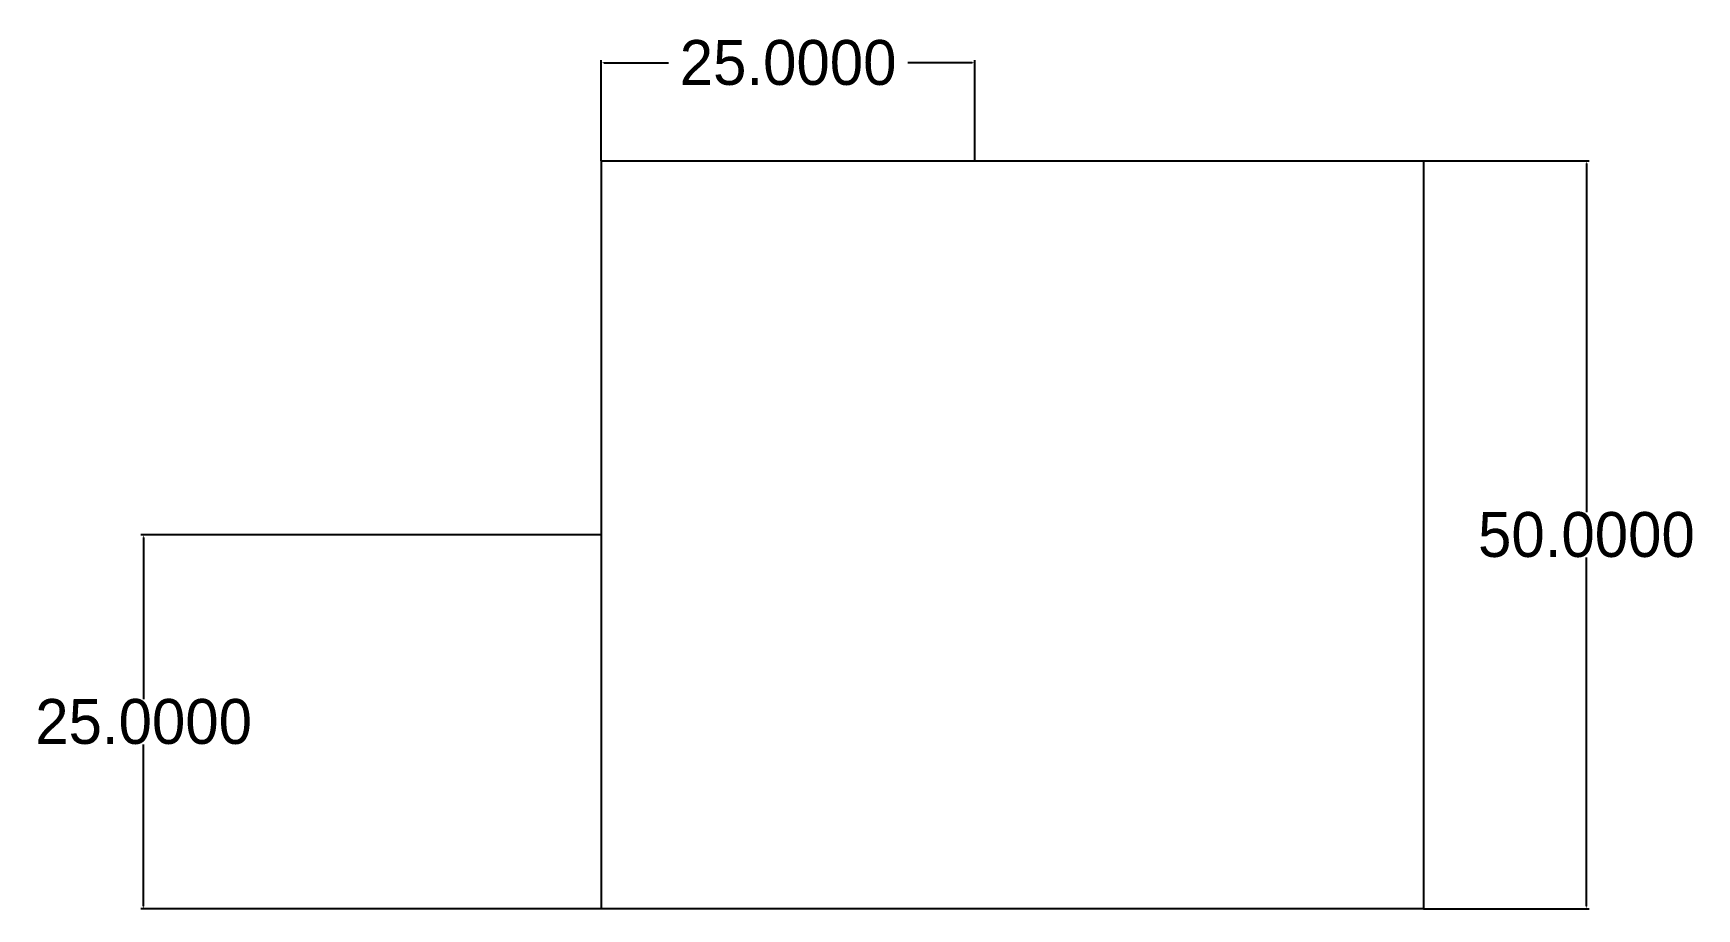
# Model space of a CAD drawing. Header units: millimetres. Extents: x -33 to 79, y 9 to 68.
import ezdxf

# ---------------------------------------------------------------- set-up
doc = ezdxf.new("R2010")
doc.units = ezdxf.units.MM
doc.header["$MEASUREMENT"] = 0
doc.dimstyles.get("Standard").update_dxf_attribs({"dimtxt": 3, "dimasz": 0.18, "dimexe": 0.18, "dimexo": 0, "dimgap": 0.01, "dimtad": 0, "dimtih": 1, "dimtoh": 1, "dimdec": 4, "dimzin": 0, "dimdsep": 46, "dimtxsty": 'Standard', "dimcen": 0.09, "dimadec": 0, "dimazin": 0, "dimtfac": 1, "dimtdec": 4, "dimtofl": 0, "dimtmove": 0, "dimatfit": 3, "dimfxl": 1, "dimtolj": 1, "dimtzin": 0, "dimarcsym": 0})

# ---------------------------------------------------------------- blocks, each defined once
blk = doc.blocks.new('*D5')
at = {"color": 0, "lineweight": -2}
for p, q in [((60.32, 59.33), (71.4, 59.33)), ((71.22, 59.15), (71.22, 35.84)), ((71.22, 9.51), (71.22, 32.82)), ((60.32, 9.33), (71.4, 9.33))]:
    blk.add_line(p, q, dxfattribs=at)
at = {"color": 0}
for points in [[(71.19, 59.15), (71.25, 59.15), (71.22, 59.33)], [(71.19, 9.51), (71.25, 9.51), (71.22, 9.33)]]:
    blk.add_solid(points, dxfattribs=at)
at = {"layer": 'Defpoints', "color": 0}
for p in [(60.32, 59.33), (60.32, 9.33), (71.22, 9.33)]:
    blk.add_point(p, dxfattribs=at)
at = {"color": 0, "insert": (71.22, 34.33), "char_height": 3, "attachment_point": 5}
blk.add_mtext('\\A1;50.0000', dxfattribs=at)
blk = doc.blocks.new('*D17')
at = {"color": 0, "lineweight": -2}
for p, q in [((5.32, 34.33), (-25.47, 34.33)), ((-25.29, 34.15), (-25.29, 23.34)), ((-25.29, 9.51), (-25.29, 20.32)), ((5.32, 9.33), (-25.47, 9.33))]:
    blk.add_line(p, q, dxfattribs=at)
at = {"color": 0}
for points in [[(-25.32, 34.15), (-25.26, 34.15), (-25.29, 34.33)], [(-25.32, 9.51), (-25.26, 9.51), (-25.29, 9.33)]]:
    blk.add_solid(points, dxfattribs=at)
at = {"layer": 'Defpoints', "color": 0}
for p in [(5.32, 34.33, 10), (-25.29, 9.33), (5.32, 9.33, 10)]:
    blk.add_point(p, dxfattribs=at)
at = {"color": 0, "insert": (-25.29, 21.83), "char_height": 3, "attachment_point": 5}
blk.add_mtext('\\A1;25.0000', dxfattribs=at)
blk = doc.blocks.new('*D27')
at = {"color": 0, "lineweight": -2}
for p, q in [((5.32, 59.33), (5.32, 66.07)), ((5.5, 65.89), (9.81, 65.89)), ((30.14, 65.89), (25.83, 65.89)), ((30.32, 59.33), (30.32, 66.07))]:
    blk.add_line(p, q, dxfattribs=at)
at = {"color": 0}
for points in [[(5.5, 65.92), (5.5, 65.86), (5.32, 65.89)], [(30.14, 65.92), (30.14, 65.86), (30.32, 65.89)]]:
    blk.add_solid(points, dxfattribs=at)
at = {"layer": 'Defpoints', "color": 0}
for p in [(30.32, 65.89), (5.32, 59.33), (30.32, 59.33)]:
    blk.add_point(p, dxfattribs=at)
at = {"color": 0, "insert": (17.82, 65.89), "char_height": 3, "attachment_point": 5}
blk.add_mtext('\\A1;25.0000', dxfattribs=at)

msp = doc.modelspace()

# ---------------------------------------------------------------- linework, layer by layer
for p, q in [((5.3221, 59.33063), (5.3221, 9.33063)), ((5.3221, 59.33063), (60.3221, 59.33063)), ((5.3221, 59.33063), (30.3221, 59.33063)), ((60.3221, 59.33063), (60.3221, 9.33063)), ((60.3221, 9.33063), (5.3221, 9.33063))]:
    msp.add_line(p, q)

# ---------------------------------------------------------------- dimensions: what is measured, and where the dimension line sits
dim = msp.add_linear_dim(base=(30.3221, 65.89242), p1=(5.3221, 59.33063), p2=(30.3221, 59.33063), dimstyle='Standard')
dim.commit()
dim.dimension.update_dxf_attribs({"geometry": '*D27', "text_midpoint": (17.8221, 65.89242)})
for base, p1, p2, picture, middle in [((71.21565, 9.33063), (60.3221, 59.33063), (60.3221, 9.33063), '*D5', (71.21565, 34.33063)), ((-25.28921, 9.33063), (5.3221, 34.33063, 10), (5.3221, 9.33063, 10), '*D17', (-25.28921, 21.83063))]:
    dim = msp.add_linear_dim(base=base, p1=p1, p2=p2, angle=90, dimstyle='Standard')
    dim.commit()
    dim.dimension.update_dxf_attribs({"geometry": picture, "text_midpoint": middle})

doc.saveas('drawing.dxf')
